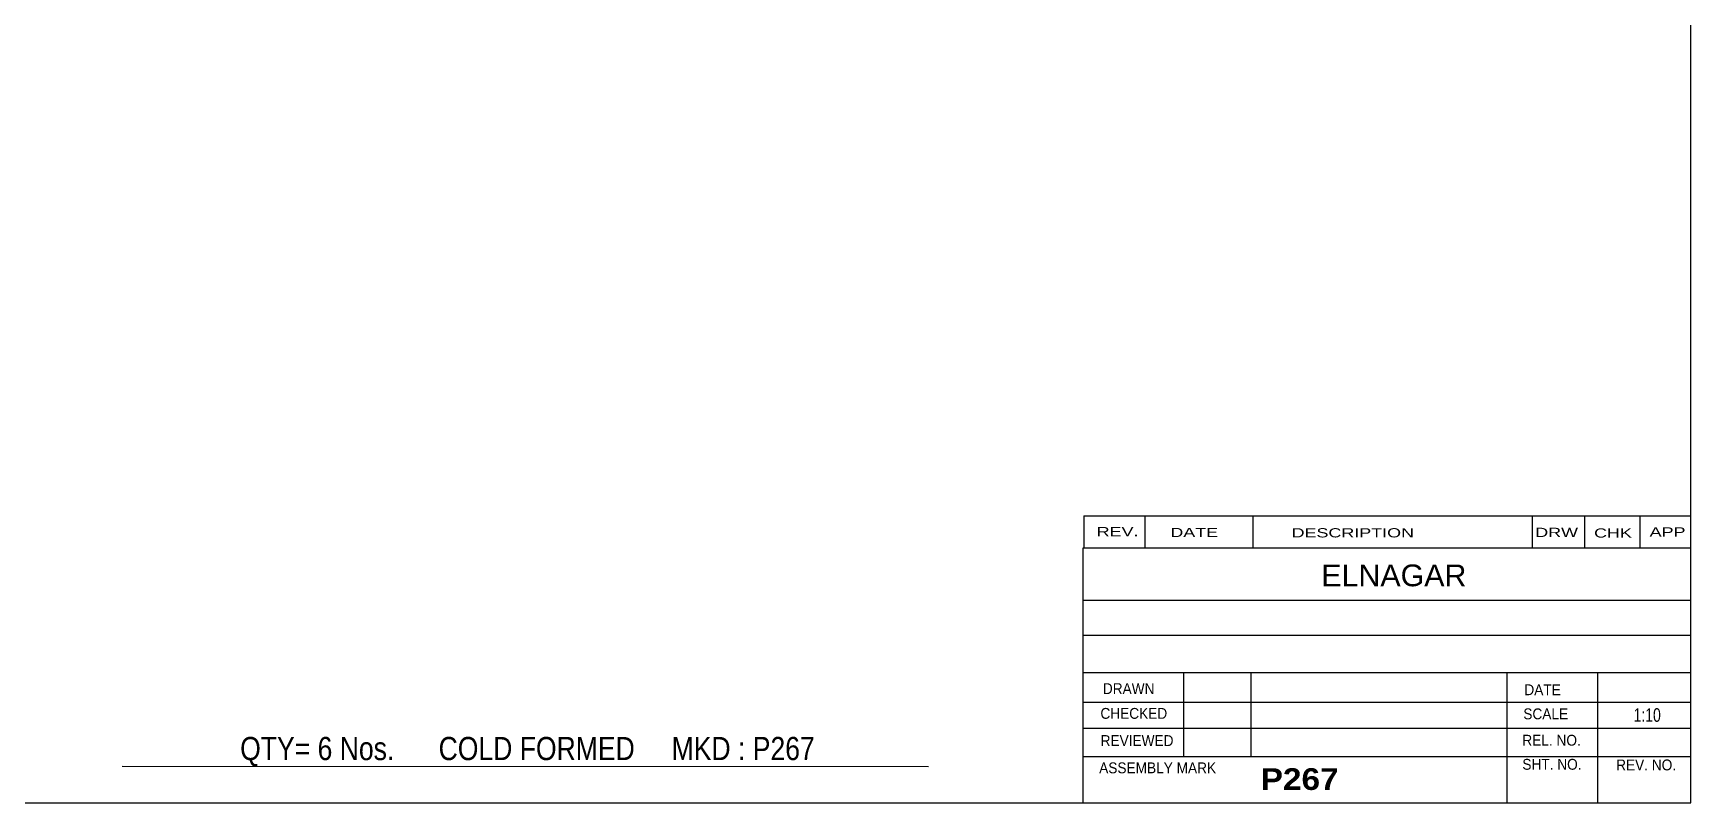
# Model space of a CAD drawing. Header units: millimetres. Extents: x -52 to 350, y -174 to 103.
# Drawn here: x 111.1 to 350.1, y -174.2 to -63.3 of the extents above; entities that cross this region are included whole.
import ezdxf

# ---------------------------------------------------------------- set-up
doc = ezdxf.new("R2010")
doc.units = ezdxf.units.MM
doc.styles.add('Arial', font='ARIAL.TTF', dxfattribs={"height": 0.2})
doc.styles.add('Arial Bold', font='ARIALBD.TTF', dxfattribs={"height": 0.2})
doc.styles.add('Arial Narrow', font='ARIALN.TTF', dxfattribs={"height": 0.2})

# ---------------------------------------------------------------- blocks, each defined once
blk = doc.blocks.new('Unknown-628700542-1200')
at = {"color": 5, "linetype": 'Continuous'}
for p, q in [((350.08, -174.25), (350.08, 102.75)), ((-49.92, -174.25), (350.08, -174.25))]:
    blk.add_line(p, q, dxfattribs=at)
blk = doc.blocks.new('CBS_CALLOFF-628700542-4807')
at = {"color": 7, "linetype": 'Continuous'}
blk.add_line((123.96, -168.98), (240.19, -169), dxfattribs=at)
at = {"color": 3, "linetype": 'Continuous', "style": 'Arial Narrow'}
blk.add_text('QTY= 6 Nos.      COLD FORMED     MKD : P267', height=3.3405, dxfattribs=at).set_placement((140.96, -168.09))
blk = doc.blocks.new('CBS_NAME_BLOG-628700542-4808')
at = {"color": 7, "linetype": 'Continuous'}
for p, q in [((262.49, -174.21), (262.48, -137.5)), ((262.49, -137.5), (350, -137.5)), ((262.49, -145.04), (350, -145.04)), ((262.56, -150.09), (350.08, -150.09)), ((262.49, -155.46), (350, -155.46)), ((277.01, -167.57), (277.01, -155.47)), ((286.69, -167.54), (286.69, -155.47)), ((323.61, -174.21), (323.61, -155.48)), ((336.66, -174.21), (336.66, -155.47)), ((262.49, -159.76), (350.08, -159.74)), ((262.49, -163.51), (350, -163.51)), ((262.49, -167.55), (350, -167.55)), ((262.48, -174.25), (350.08, -174.25))]:
    blk.add_line(p, q, dxfattribs=at)
at = {"color": 3, "linetype": 'Continuous', "style": 'Arial'}
blk.add_text('ELNAGAR', height=3.133, dxfattribs=at).set_placement((296.81, -143.03))
at = {"color": 3, "linetype": 'Continuous'}
for s, height, style, width, p in [('DRAWN', 1.566, 'Arial', 0.9, (265.32, -158.57)), ('DATE', 1.566, 'Arial', 0.9, (326.08, -158.73)), ('CHECKED', 1.566, 'Arial', 0.9, (264.97, -162.14)), ('SCALE', 1.566, 'Arial', 0.9, (325.93, -162.21)), ('1:10', 1.957, 'Arial Narrow', 0.9, (341.82, -162.57)), ('REVIEWED', 1.566, 'Arial', 0.9, (265, -166.06)), ('REL. NO.', 1.566, 'Arial', 0.9, (325.79, -166.01)), ('ASSEMBLY MARK', 1.5663, 'Arial', 0.9, (264.79, -169.99)), ('P267', 3.131, 'Arial Bold', 1.1, (288.07, -172.39)), ('SHT. NO.', 1.566, 'Arial', 0.9, (325.79, -169.48)), ('REV. NO.', 1.566, 'Arial', 0.9, (339.31, -169.57))]:
    blk.add_text(s, height=height, dxfattribs=dict(at, style=style, width=width)).set_placement(p)
blk = doc.blocks.new('CBS_REVISION-628700542-4809')
at = {"color": 7, "linetype": 'Continuous'}
for p, q in [((262.57, -132.87), (350.07, -132.87)), ((262.57, -132.87), (262.57, -137.5)), ((271.37, -132.87), (271.37, -137.5)), ((286.96, -132.87), (286.96, -137.44)), ((327.22, -132.87), (327.22, -137.5)), ((334.76, -132.87), (334.76, -137.5)), ((342.71, -132.87), (342.71, -137.5)), ((262.57, -137.5), (350.07, -137.5))]:
    blk.add_line(p, q, dxfattribs=at)
at = {"color": 7, "style": 'Arial Narrow', "width": 1.7}
for s, height, p in [('REV.', 1.326, (264.43, -135.82)), ('DATE', 1.326, (275.05, -135.94)), ('DESCRIPTION', 1.3257, (292.53, -135.99)), ('DRW', 1.326, (327.65, -135.93)), ('CHK', 1.326, (336.13, -136.02)), ('APP', 1.326, (344.14, -135.87))]:
    blk.add_text(s, height=height, dxfattribs=at).set_placement(p)

msp = doc.modelspace()

# ---------------------------------------------------------------- block references
for name in ['Unknown-628700542-1200', 'CBS_REVISION-628700542-4809', 'CBS_NAME_BLOG-628700542-4808', 'CBS_CALLOFF-628700542-4807']:
    msp.add_blockref(name, (0, 0))

doc.saveas('drawing.dxf')
